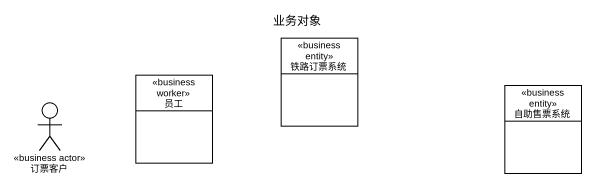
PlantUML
@startuml
title 业务对象
allowmixing
hide circle
hide empty members
class 铁路订票系统 <<business entity>>
class 员工 <<business worker>>
class 自助售票系统 <<business entity>>
actor 订票客户 <<business actor>>
@enduml
